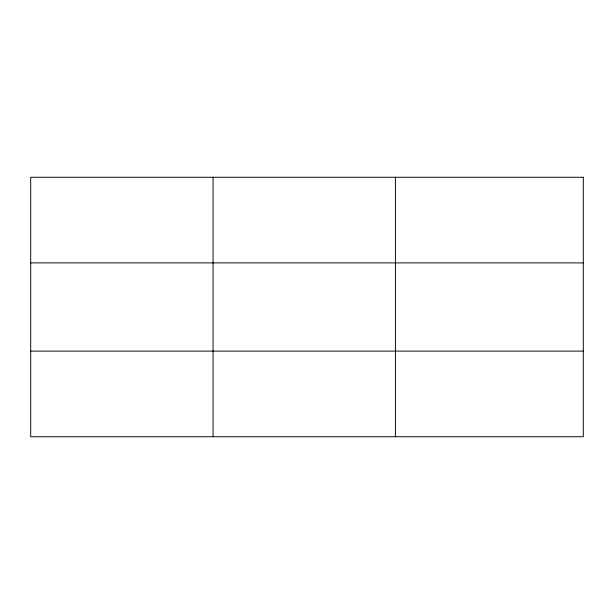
<?xml version="1.0" encoding="UTF-8"?>
<svg xmlns="http://www.w3.org/2000/svg" width="614" height="614" viewBox="0 0 614 614"><rect width="100%" height="100%" fill="white"/><g stroke="black" fill="none" stroke-linecap="round" stroke-linejoin="round"><path stroke-width="0.92" d="M30.7 262.892L583.3 262.892M30.7 351.108L583.3 351.108M395.416 177.262L395.416 436.738M213.058 177.262L213.058 436.738M583.3 177.262L30.7 177.262L30.7 436.738L583.3 436.738L583.3 177.262"/></g></svg>
